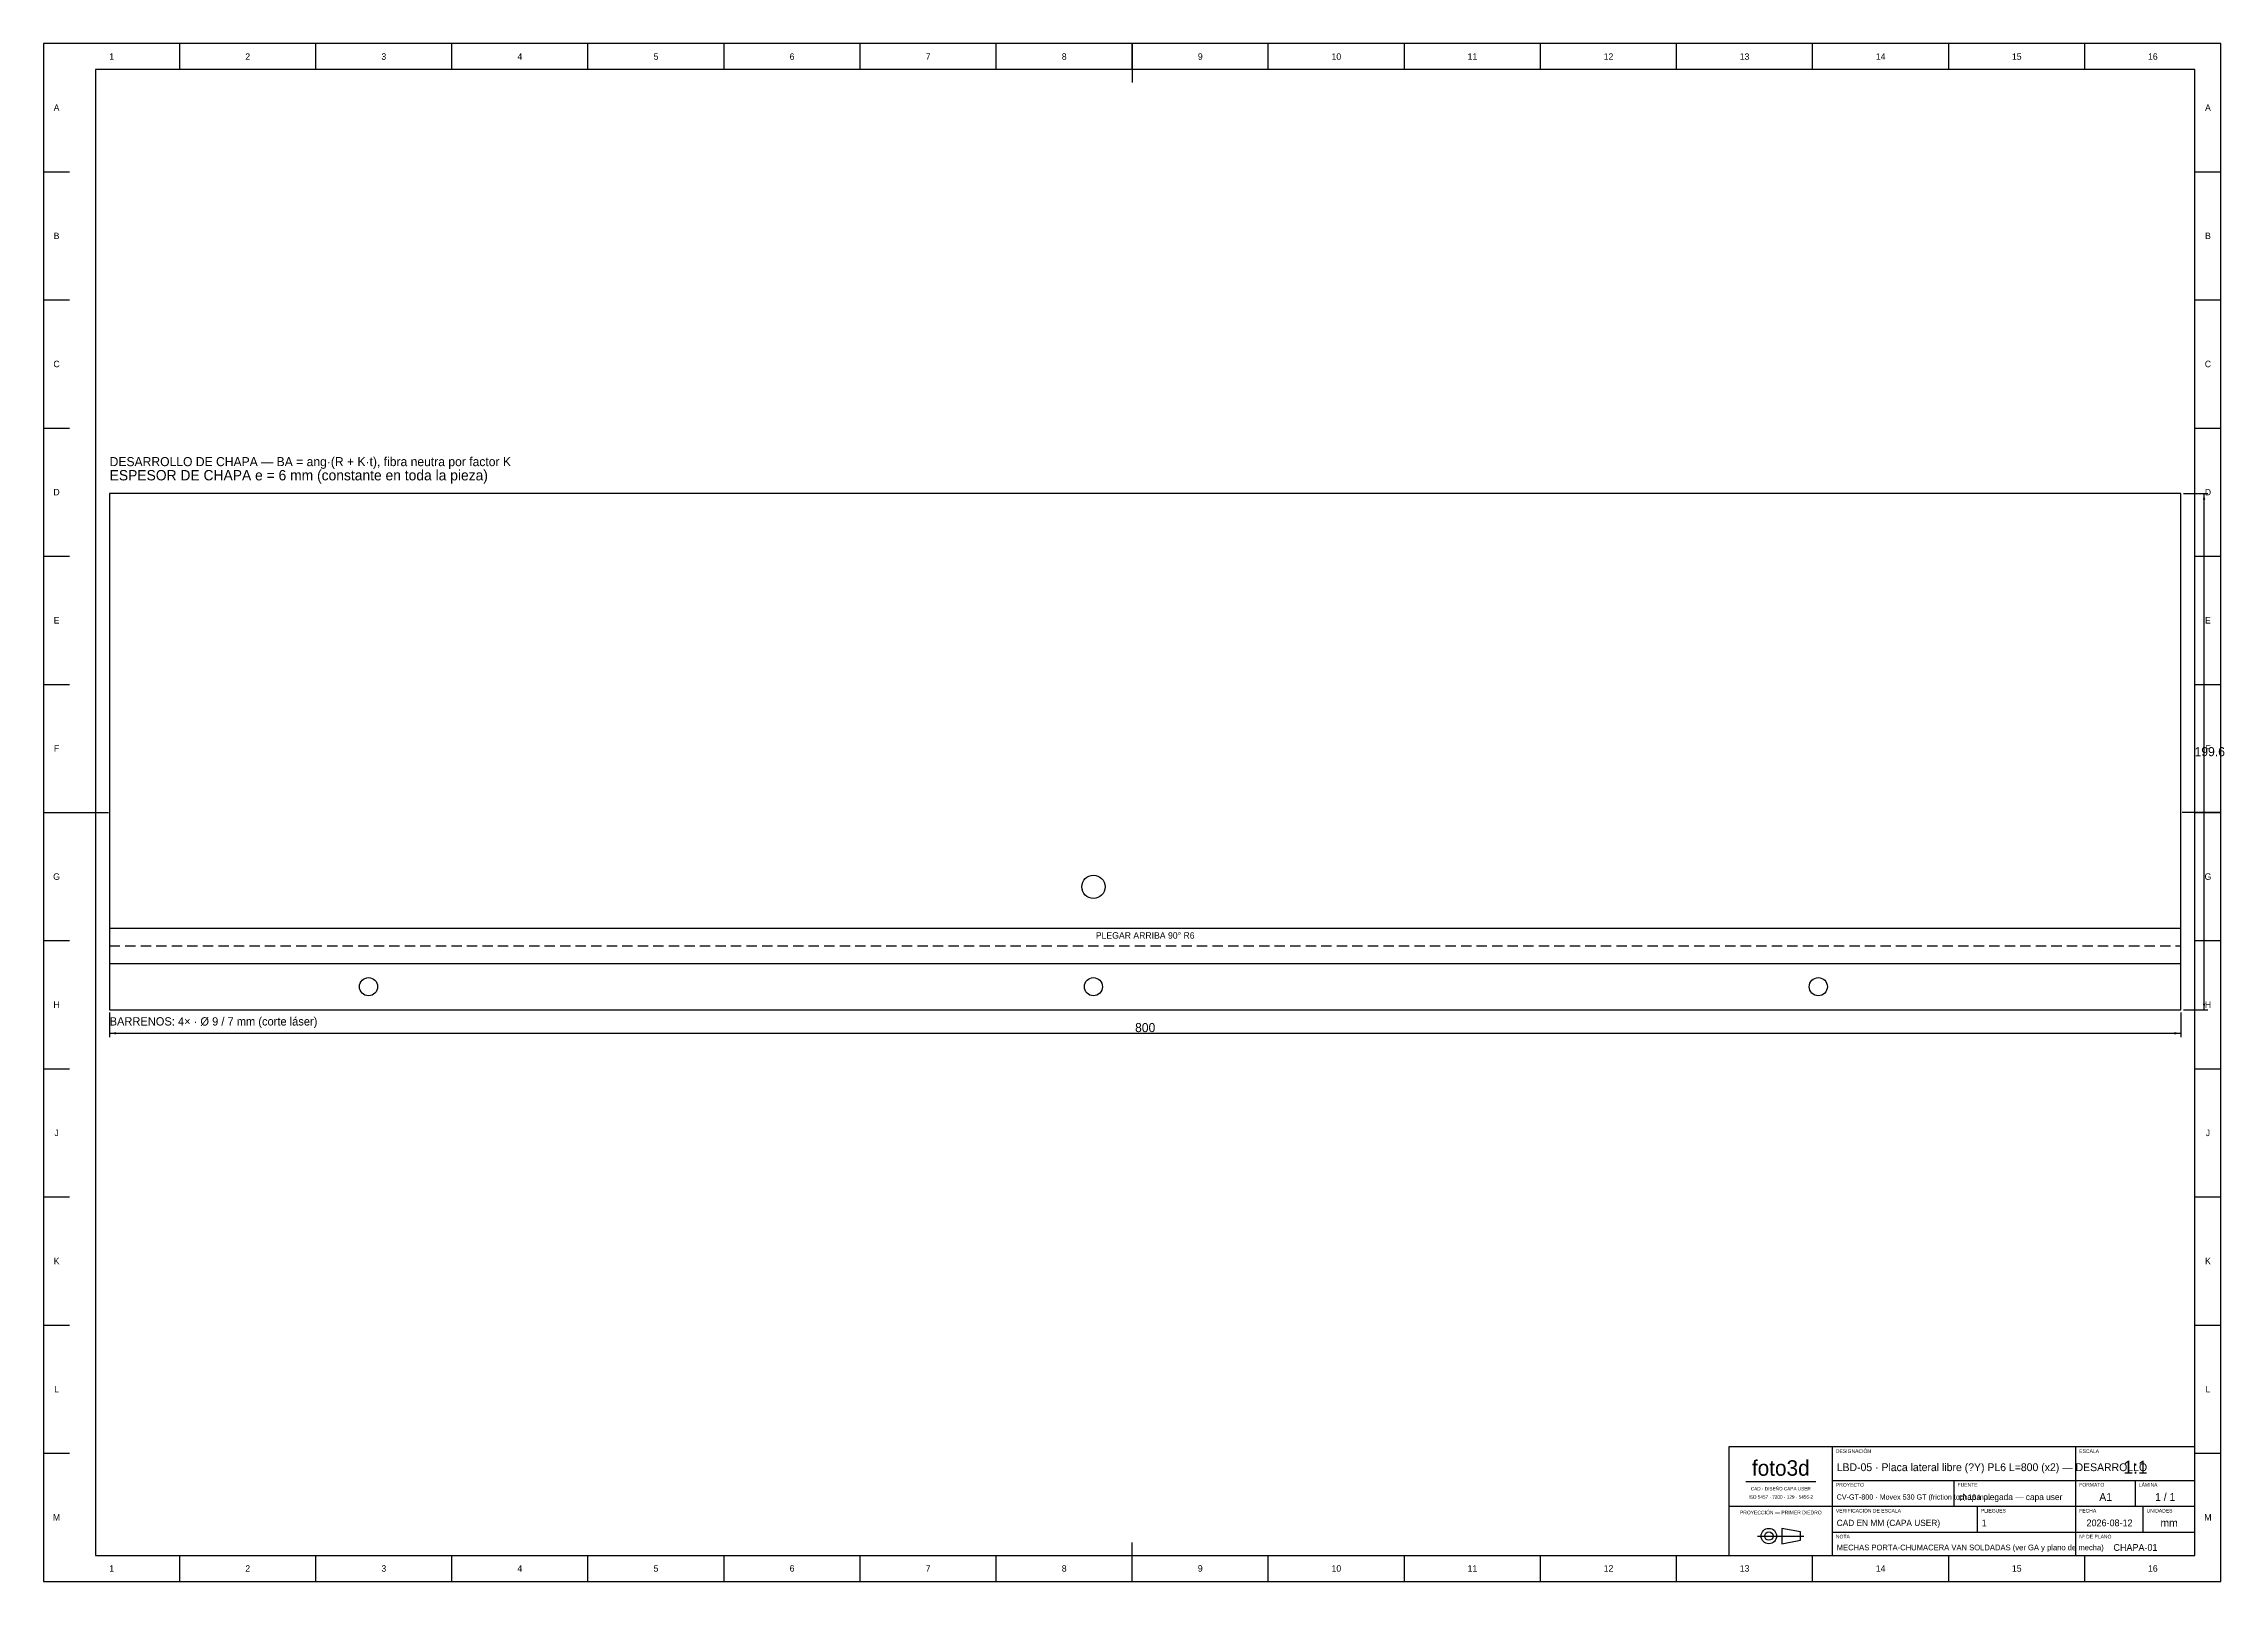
# Model space of a CAD drawing. Extents: x 0 to 842, y 0 to 594.
import ezdxf
from ezdxf.enums import TextEntityAlignment as Align

# ---------------------------------------------------------------- set-up
doc = ezdxf.new("R2010")
doc.units = 0
doc.linetypes.add('DASHED', pattern=[6, 4, -2])
for name, color, linetype in [('COTAS', 7, 'CONTINUOUS'), ('FINA', 7, 'CONTINUOUS'), ('NORMA', 7, 'CONTINUOUS'), ('PLIEGUE', 1, 'DASHED'), ('TEXTO', 7, 'CONTINUOUS'), ('VISIBLE', 7, 'CONTINUOUS')]:
    doc.layers.add(name, color=color, linetype=linetype)

msp = doc.modelspace()

# ---------------------------------------------------------------- linework, layer by layer
at = {"layer": 'COTAS'}
for p, q in [((826.5, 420.285), (836, 420.285)), ((834.5, 220.715), (834.5, 420.285)), ((25.5, 219.715), (25.5, 210.215)), ((825.5, 219.715), (825.5, 210.215)), ((826.5, 220.715), (836, 220.715)), ((25.5, 211.715), (825.5, 211.715))]:
    msp.add_line(p, q, dxfattribs=at)
for points in [[(834.5, 420.285), (834.95, 417.785), (834.05, 417.785)], [(834.5, 220.715), (834.95, 223.215), (834.05, 223.215)], [(25.5, 211.715), (28, 212.165), (28, 211.265)], [(825.5, 211.715), (823, 212.165), (823, 211.265)]]:
    msp.add_solid(points, dxfattribs=at)
at = {"layer": 'FINA'}
for p, q in [((841, 594), (0, 594)), ((0, 594), (0, 0)), ((52.5625, 584), (52.5625, 594)), ((105.125, 584), (105.125, 594)), ((157.6875, 584), (157.6875, 594)), ((210.25, 584), (210.25, 594)), ((262.8125, 584), (262.8125, 594)), ((315.375, 584), (315.375, 594)), ((367.9375, 584), (367.9375, 594)), ((420.5, 584), (420.5, 594)), ((473.0625, 584), (473.0625, 594)), ((525.625, 584), (525.625, 594)), ((578.1875, 584), (578.1875, 594)), ((630.75, 584), (630.75, 594)), ((683.3125, 584), (683.3125, 594)), ((735.875, 584), (735.875, 594)), ((788.4375, 584), (788.4375, 594)), ((841, 0), (841, 594)), ((0, 544.5), (10, 544.5)), ((831, 544.5), (841, 544.5)), ((0, 495), (10, 495)), ((831, 495), (841, 495)), ((0, 445.5), (10, 445.5)), ((831, 445.5), (841, 445.5)), ((0, 396), (10, 396)), ((831, 396), (841, 396)), ((0, 346.5), (10, 346.5)), ((831, 346.5), (841, 346.5)), ((0, 297), (10, 297)), ((831, 297), (841, 297)), ((0, 247.5), (10, 247.5)), ((25.5, 252.285), (825.5, 252.285)), ((831, 247.5), (841, 247.5)), ((25.5, 238.715), (825.5, 238.715)), ((0, 198), (10, 198)), ((831, 198), (841, 198)), ((0, 148.5), (10, 148.5)), ((831, 148.5), (841, 148.5)), ((0, 99), (10, 99)), ((831, 99), (841, 99)), ((0, 49.5), (10, 49.5)), ((831, 49.5), (841, 49.5)), ((657.5, 38.6), (684.5, 38.6)), ((691, 39), (785, 39)), ((738, 29), (738, 39)), ((785, 39), (831, 39)), ((808, 29), (808, 39)), ((651, 29), (691, 29)), ((691, 29), (785, 29)), ((747, 19), (747, 29)), ((785, 29), (831, 29)), ((811, 19), (811, 29)), ((662.03, 17.5), (679.97, 17.5)), ((691, 19), (785, 19)), ((785, 19), (831, 19)), ((52.5625, 0), (52.5625, 10)), ((105.125, 0), (105.125, 10)), ((157.6875, 0), (157.6875, 10)), ((210.25, 0), (210.25, 10)), ((262.8125, 0), (262.8125, 10)), ((315.375, 0), (315.375, 10)), ((367.9375, 0), (367.9375, 10)), ((420.5, 0), (420.5, 10)), ((473.0625, 0), (473.0625, 10)), ((525.625, 0), (525.625, 10)), ((578.1875, 0), (578.1875, 10)), ((630.75, 0), (630.75, 10)), ((683.3125, 0), (683.3125, 10)), ((735.875, 0), (735.875, 10)), ((788.4375, 0), (788.4375, 10)), ((0, 0), (841, 0))]:
    msp.add_line(p, q, dxfattribs=at)
at = {"layer": 'NORMA'}
for p, q in [((420.5, 594), (420.5, 579)), ((831, 584), (20, 584)), ((20, 584), (20, 10)), ((831, 10), (831, 584)), ((0, 297), (25, 297)), ((841, 297), (826, 297)), ((831, 52), (651, 52)), ((651, 52), (651, 10)), ((691, 10), (691, 52)), ((785, 10), (785, 52)), ((831, 10), (831, 52)), ((20, 10), (831, 10)), ((420.5, 0), (420.5, 15)), ((651, 10), (831, 10))]:
    msp.add_line(p, q, dxfattribs=at)
at = {"layer": 'PLIEGUE'}
msp.add_line((25.5, 245.505), (825.5, 245.505), dxfattribs=at)
at = {"layer": 'TEXTO'}
for p, q in [((678.59, 19.11), (671.46, 20.49)), ((671.46, 20.49), (671.46, 14.51)), ((678.59, 15.89), (678.59, 19.11)), ((671.46, 14.51), (678.59, 15.89))]:
    msp.add_line(p, q, dxfattribs=at)
for radius in [2.99, 1.61]:
    msp.add_circle((666.4, 17.5), radius, dxfattribs=at)
at = {"layer": 'VISIBLE'}
for p, q in [((825.5, 420.285), (25.5, 420.285)), ((25.5, 420.285), (25.5, 220.715)), ((825.5, 220.715), (825.5, 420.285)), ((25.5, 220.715), (825.5, 220.715)), ((25.5, 220.715), (25.5, 220.715))]:
    msp.add_line(p, q, dxfattribs=at)
for centre, radius in [((405.5, 268.285), 4.5), ((125.5, 229.715), 3.5), ((405.5, 229.715), 3.5), ((685.5, 229.715), 3.5)]:
    msp.add_circle(centre, radius, dxfattribs=at)

# ---------------------------------------------------------------- texts
at = {"layer": 'COTAS'}
for s, p in [('199.6', (836.7, 320.5)), ('800', (425.5, 213.915))]:
    msp.add_text(s, height=3.5, dxfattribs=at).set_placement(p, align=Align.MIDDLE_CENTER)
at = {"layer": 'TEXTO'}
for s, height, p in [('1', 2.5, (26.2813, 589)), ('2', 2.5, (78.8438, 589)), ('3', 2.5, (131.4063, 589)), ('4', 2.5, (183.9688, 589)), ('5', 2.5, (236.5313, 589)), ('6', 2.5, (289.0938, 589)), ('7', 2.5, (341.6563, 589)), ('8', 2.5, (394.2188, 589)), ('9', 2.5, (446.7813, 589)), ('10', 2.5, (499.3438, 589)), ('11', 2.5, (551.9063, 589)), ('12', 2.5, (604.4688, 589)), ('13', 2.5, (657.0313, 589)), ('14', 2.5, (709.5938, 589)), ('15', 2.5, (762.1563, 589)), ('16', 2.5, (814.7188, 589)), ('A', 2.5, (5, 569.25)), ('A', 2.5, (836, 569.25)), ('B', 2.5, (5, 519.75)), ('B', 2.5, (836, 519.75)), ('C', 2.5, (5, 470.25)), ('C', 2.5, (836, 470.25)), ('D', 2.5, (5, 420.75)), ('D', 2.5, (836, 420.75)), ('E', 2.5, (5, 371.25)), ('E', 2.5, (836, 371.25)), ('F', 2.5, (5, 321.75)), ('F', 2.5, (836, 321.75)), ('G', 2.5, (5, 272.25)), ('G', 2.5, (836, 272.25)), ('PLEGAR ARRIBA 90° R6', 2.5, (425.5, 249.505)), ('H', 2.5, (5, 222.75)), ('H', 2.5, (836, 222.75)), ('J', 2.5, (5, 173.25)), ('J', 2.5, (836, 173.25)), ('K', 2.5, (5, 123.75)), ('K', 2.5, (836, 123.75)), ('L', 2.5, (5, 74.25)), ('L', 2.5, (836, 74.25)), ('foto3d', 6, (671, 43.8)), ('1:1', 5, (808, 44.1)), ('CAD · DISEÑO CAPA USER', 1.3, (671, 35.8)), ('A1', 3, (796.5, 32.6)), ('1 / 1', 3, (819.5, 32.6)), ('M', 2.5, (5, 24.75)), ('PROYECCIÓN — PRIMER DIEDRO', 1.4, (671, 26.6)), ('ISO 5457 · 7200 · 129 · 5456-2', 1.3, (671, 32.6)), ('M', 2.5, (836, 24.75)), ('2026-08-12', 2.6, (798, 22.6)), ('mm', 3, (821, 22.6)), ('CHAPA-01', 2.6, (808, 13.1)), ('1', 2.5, (26.2813, 5)), ('2', 2.5, (78.8438, 5)), ('3', 2.5, (131.4063, 5)), ('4', 2.5, (183.9688, 5)), ('5', 2.5, (236.5313, 5)), ('6', 2.5, (289.0938, 5)), ('7', 2.5, (341.6563, 5)), ('8', 2.5, (394.2188, 5)), ('9', 2.5, (446.7813, 5)), ('10', 2.5, (499.3438, 5)), ('11', 2.5, (551.9063, 5)), ('12', 2.5, (604.4688, 5)), ('13', 2.5, (657.0313, 5)), ('14', 2.5, (709.5938, 5)), ('15', 2.5, (762.1563, 5)), ('16', 2.5, (814.7188, 5))]:
    msp.add_text(s, height=height, dxfattribs=at).set_placement(p, align=Align.MIDDLE_CENTER)
for s, height, p in [('DESARROLLO DE CHAPA — BA = ang·(R + K·t), fibra neutra por factor K', 3.5, (25.5, 430.785)), ('ESPESOR DE CHAPA e = 6 mm (constante en toda la pieza)', 4, (25.5, 425.285)), ('BARRENOS: 4× · Ø 9 / 7 mm (corte láser)', 3.2, (25.5, 214.715)), ('DESIGNACIÓN', 1.4, (692.3, 49.6)), ('ESCALA', 1.4, (786.3, 49.6)), ('PROYECTO', 1.4, (692.3, 36.6)), ('FUENTE', 1.4, (739.3, 36.6)), ('FORMATO', 1.4, (786.3, 36.6)), ('LÁMINA', 1.4, (809.3, 36.6)), ('VERIFICACIÓN DE ESCALA', 1.4, (692.3, 26.6)), ('PLIEGUES', 1.4, (748.3, 26.6)), ('FECHA', 1.4, (786.3, 26.6)), ('UNIDADES', 1.4, (812.3, 26.6)), ('NOTA', 1.4, (692.3, 16.6)), ('Nº DE PLANO', 1.4, (786.3, 16.6))]:
    msp.add_text(s, height=height, dxfattribs=at).set_placement(p)
for s, height, p in [('LBD-05 · Placa lateral libre (?Y) PL6 L=800 (x2) — DESARROLLO', 3.024, (692.6, 44.1)), ('CV-GT-800 · Movex 530 GT (friction top) 18 in…', 2, (692.6, 32.6)), ('chapa plegada — capa user', 2.4, (739.6, 32.6)), ('CAD EN MM (CAPA USER)', 2.4, (692.6, 22.6)), ('1', 2.6, (748.6, 22.6)), ('MECHAS PORTA-CHUMACERA VAN SOLDADAS (ver GA y plano de mecha)', 2.2, (692.6, 13.1))]:
    msp.add_text(s, height=height, dxfattribs=at).set_placement(p, align=Align.MIDDLE_LEFT)

doc.saveas('drawing.dxf')
